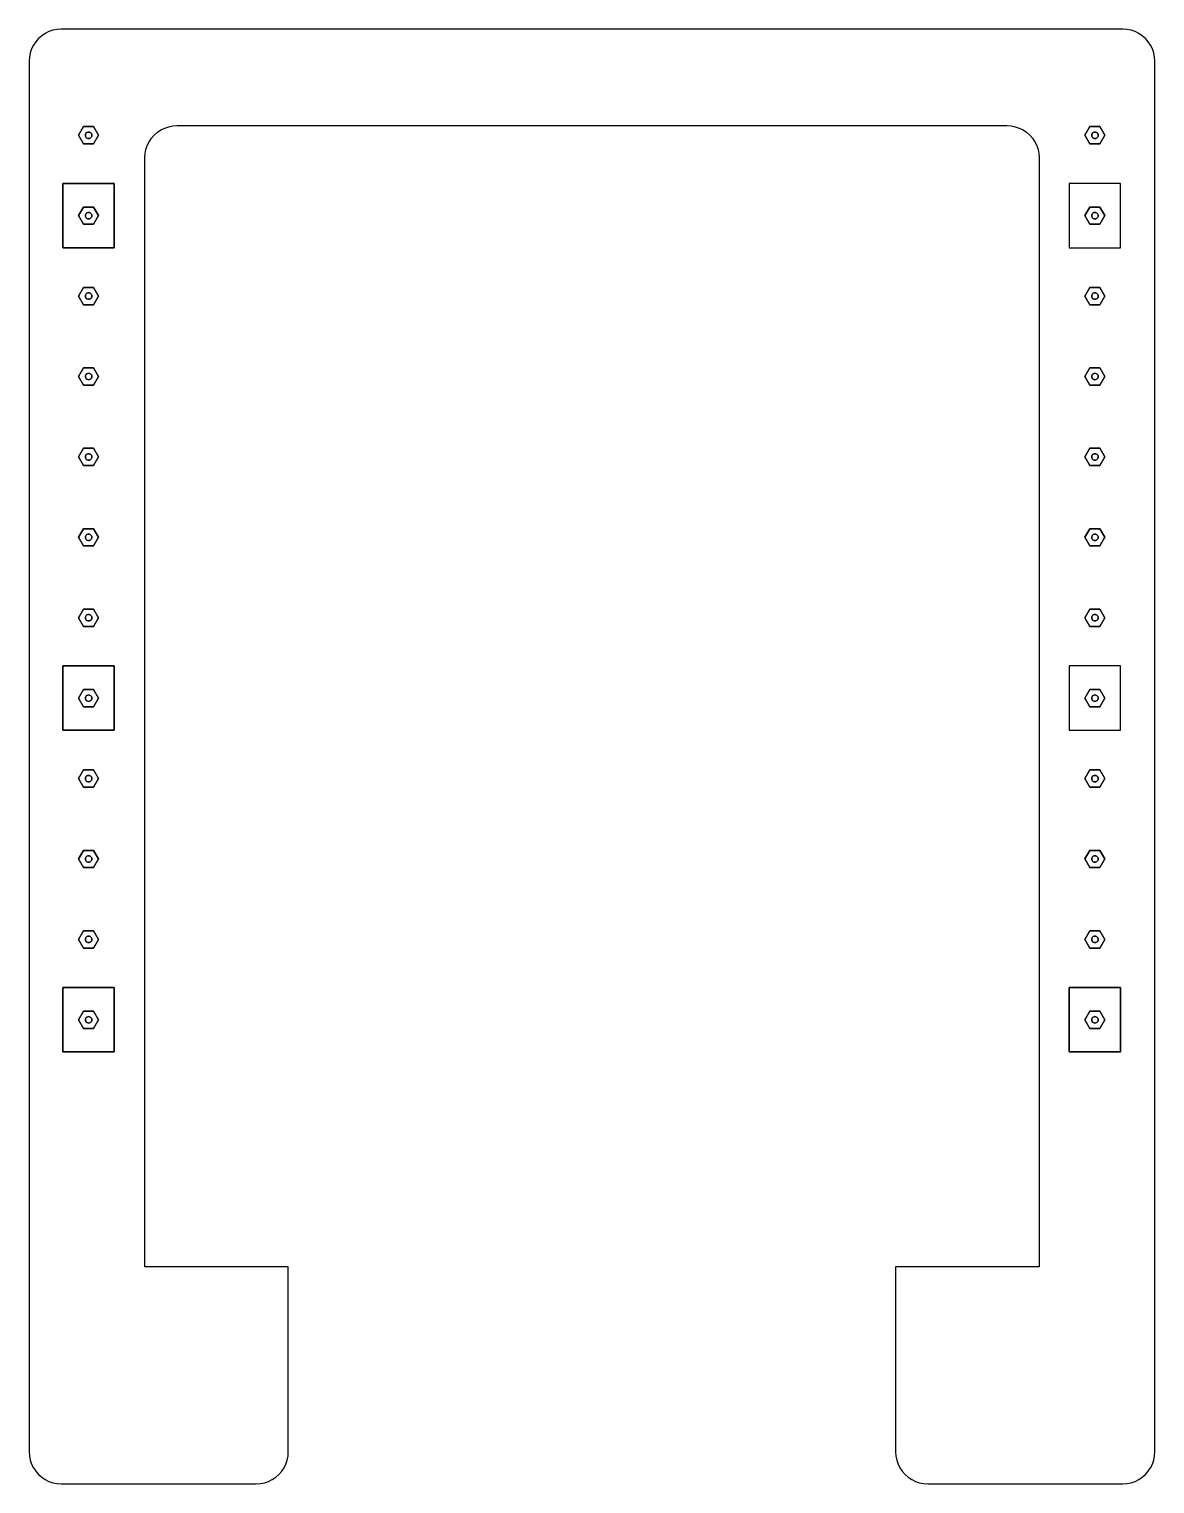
# Model space of a CAD drawing. Header units: metres. Extents: x 2029 to 2379, y 268 to 721.
import ezdxf

# ---------------------------------------------------------------- set-up
doc = ezdxf.new("R2010")
doc.units = ezdxf.units.M

msp = doc.modelspace()

# ---------------------------------------------------------------- linework, layer by layer
at = {"layer": 'montant#1'}
for p, q in [((2367.92, 672.67, 79), (2351.92, 672.67, 79)), ((2351.92, 672.67, 79), (2351.92, 652.67, 79)), ((2367.92, 652.67, 79), (2367.92, 672.67, 79)), ((2351.92, 652.67, 79), (2367.92, 652.67, 79)), ((2367.92, 522.67, 79), (2351.92, 522.67, 79)), ((2351.92, 522.67, 79), (2351.92, 502.67, 79)), ((2367.92, 502.67, 79), (2367.92, 522.67, 79)), ((2351.92, 502.67, 79), (2367.92, 502.67, 79))]:
    msp.add_line(p, q, dxfattribs=at)
for points in [[(2342.57, 680.67, 79), (2342.57, 335.89, 79), (2297.97, 335.89, 79), (2297.97, 278.39, 79), (2298.06, 277.09, 79), (2298.31, 275.81, 79), (2298.73, 274.57, 79), (2299.31, 273.39, 79), (2300.04, 272.31, 79), (2300.9, 271.32, 79), (2301.88, 270.46, 79), (2302.97, 269.73, 79), (2304.15, 269.16, 79), (2305.38, 268.74, 79), (2306.67, 268.48, 79), (2307.97, 268.39, 79), (2368.57, 268.39, 79), (2369.88, 268.48, 79), (2371.16, 268.74, 79), (2372.4, 269.16, 79), (2373.57, 269.73, 79), (2374.66, 270.46, 79), (2375.64, 271.32, 79), (2376.51, 272.31, 79), (2377.23, 273.39, 79), (2377.81, 274.57, 79), (2378.23, 275.81, 79), (2378.49, 277.09, 79), (2378.57, 278.39, 79), (2378.57, 710.67, 79), (2378.49, 711.97, 79), (2378.23, 713.26, 79), (2377.81, 714.5, 79), (2377.23, 715.67, 79), (2376.51, 716.76, 79), (2375.64, 717.74, 79), (2374.66, 718.6, 79), (2373.57, 719.33, 79), (2372.4, 719.91, 79), (2371.16, 720.33, 79), (2369.88, 720.58, 79), (2368.57, 720.67, 79), (2038.54, 720.67, 79), (2037.24, 720.58, 79), (2035.95, 720.33, 79), (2034.71, 719.91, 79), (2033.54, 719.33, 79), (2032.45, 718.6, 79), (2031.47, 717.74, 79), (2030.61, 716.76, 79), (2029.88, 715.67, 79), (2029.3, 714.5, 79), (2028.88, 713.26, 79), (2028.63, 711.97, 79), (2028.54, 710.67, 79), (2028.54, 278.39, 79), (2028.63, 277.09, 79), (2028.88, 275.81, 79), (2029.3, 274.57, 79), (2029.88, 273.39, 79), (2030.61, 272.31, 79), (2031.47, 271.32, 79), (2032.45, 270.46, 79), (2033.54, 269.73, 79), (2034.71, 269.16, 79), (2035.95, 268.74, 79), (2037.24, 268.48, 79), (2038.54, 268.39, 79), (2099.14, 268.39, 79), (2100.45, 268.48, 79), (2101.73, 268.74, 79), (2102.97, 269.16, 79), (2104.14, 269.73, 79), (2105.23, 270.46, 79), (2106.21, 271.32, 79), (2107.07, 272.31, 79), (2107.8, 273.39, 79), (2108.38, 274.57, 79), (2108.8, 275.81, 79), (2109.05, 277.09, 79), (2109.14, 278.39, 79), (2109.14, 335.89, 79), (2064.54, 335.89, 79), (2064.54, 680.67, 79), (2064.63, 681.97, 79), (2064.88, 683.26, 79), (2065.3, 684.5, 79), (2065.88, 685.67, 79), (2066.61, 686.76, 79), (2067.47, 687.74, 79), (2068.45, 688.6, 79), (2069.54, 689.33, 79), (2070.71, 689.91, 79), (2071.95, 690.33, 79), (2073.24, 690.58, 79), (2074.54, 690.67, 79), (2332.57, 690.67, 79), (2333.88, 690.58, 79), (2335.16, 690.33, 79), (2336.4, 689.91, 79), (2337.57, 689.33, 79), (2338.66, 688.6, 79), (2339.64, 687.74, 79), (2340.51, 686.76, 79), (2341.23, 685.67, 79), (2341.81, 684.5, 79), (2342.23, 683.26, 79), (2342.49, 681.97, 79), (2342.57, 680.67, 79)], [(2043.94, 687.67, 79), (2045.49, 690.35, 79), (2048.59, 690.35, 79), (2050.14, 687.67, 79), (2048.59, 684.98, 79), (2045.49, 684.98, 79), (2043.94, 687.67, 79)], [(2045.49, 690.35, 79), (2043.94, 687.67, 79), (2045.49, 684.98, 79), (2048.59, 684.98, 79), (2050.14, 687.67, 79), (2048.59, 690.35, 79), (2045.49, 690.35, 79)], [(2048.01, 687.41, 79), (2048.04, 687.67, 79), (2048.01, 687.93, 79), (2047.91, 688.17, 79), (2047.75, 688.38, 79), (2047.54, 688.54, 79), (2047.3, 688.64, 79), (2047.04, 688.67, 79), (2046.78, 688.64, 79), (2046.54, 688.54, 79), (2046.33, 688.38, 79), (2046.17, 688.17, 79), (2046.07, 687.93, 79), (2046.04, 687.67, 79), (2046.07, 687.41, 79), (2046.17, 687.17, 79), (2046.33, 686.96, 79), (2046.54, 686.8, 79), (2046.78, 686.7, 79), (2047.04, 686.67, 79), (2047.3, 686.7, 79), (2047.54, 686.8, 79), (2047.75, 686.96, 79), (2047.91, 687.17, 79), (2048.01, 687.41, 79)], [(2048.04, 687.67, 79), (2048.01, 687.41, 79), (2047.91, 687.17, 79), (2047.75, 686.96, 79), (2047.54, 686.8, 79), (2047.3, 686.7, 79), (2047.04, 686.67, 79), (2046.78, 686.7, 79), (2046.54, 686.8, 79), (2046.33, 686.96, 79), (2046.17, 687.17, 79), (2046.07, 687.41, 79), (2046.04, 687.67, 79), (2046.07, 687.93, 79), (2046.17, 688.17, 79), (2046.33, 688.38, 79), (2046.54, 688.54, 79), (2046.78, 688.64, 79), (2047.04, 688.67, 79), (2047.3, 688.64, 79), (2047.54, 688.54, 79), (2047.75, 688.38, 79), (2047.91, 688.17, 79), (2048.01, 687.93, 79), (2048.04, 687.67, 79)], [(2361.47, 684.98, 79), (2363.02, 687.67, 79), (2361.47, 690.35, 79), (2358.37, 690.35, 79), (2356.82, 687.67, 79), (2358.37, 684.98, 79), (2361.47, 684.98, 79)], [(2363.02, 687.67, 79), (2361.47, 684.98, 79), (2358.37, 684.98, 79), (2356.82, 687.67, 79), (2358.37, 690.35, 79), (2361.47, 690.35, 79), (2363.02, 687.67, 79)], [(2360.89, 687.41, 79), (2360.92, 687.67, 79), (2360.89, 687.93, 79), (2360.79, 688.17, 79), (2360.63, 688.38, 79), (2360.42, 688.54, 79), (2360.18, 688.64, 79), (2359.92, 688.67, 79), (2359.66, 688.64, 79), (2359.42, 688.54, 79), (2359.21, 688.38, 79), (2359.05, 688.17, 79), (2358.96, 687.93, 79), (2358.92, 687.67, 79), (2358.96, 687.41, 79), (2359.05, 687.17, 79), (2359.21, 686.96, 79), (2359.42, 686.8, 79), (2359.66, 686.7, 79), (2359.92, 686.67, 79), (2360.18, 686.7, 79), (2360.42, 686.8, 79), (2360.63, 686.96, 79), (2360.79, 687.17, 79), (2360.89, 687.41, 79)], [(2360.92, 687.67, 79), (2360.89, 687.41, 79), (2360.79, 687.17, 79), (2360.63, 686.96, 79), (2360.42, 686.8, 79), (2360.18, 686.7, 79), (2359.92, 686.67, 79), (2359.66, 686.7, 79), (2359.42, 686.8, 79), (2359.21, 686.96, 79), (2359.05, 687.17, 79), (2358.96, 687.41, 79), (2358.92, 687.67, 79), (2358.96, 687.93, 79), (2359.05, 688.17, 79), (2359.21, 688.38, 79), (2359.42, 688.54, 79), (2359.66, 688.64, 79), (2359.92, 688.67, 79), (2360.18, 688.64, 79), (2360.42, 688.54, 79), (2360.63, 688.38, 79), (2360.79, 688.17, 79), (2360.89, 687.93, 79), (2360.92, 687.67, 79)], [(2055.04, 652.67, 79), (2055.04, 672.67, 79), (2039.04, 672.67, 79), (2039.04, 652.67, 79), (2055.04, 652.67, 79)], [(2055.04, 672.67, 79), (2055.04, 652.67, 79), (2039.04, 652.67, 79), (2039.04, 672.67, 79), (2055.04, 672.67, 79)], [(2045.49, 665.35, 79), (2048.59, 665.35, 79), (2050.14, 662.67, 79), (2048.59, 659.98, 79), (2045.49, 659.98, 79), (2043.94, 662.67, 79), (2045.49, 665.35, 79)], [(2048.59, 665.35, 79), (2045.49, 665.35, 79), (2043.94, 662.67, 79), (2045.49, 659.98, 79), (2048.59, 659.98, 79), (2050.14, 662.67, 79), (2048.59, 665.35, 79)], [(2358.37, 659.98, 79), (2361.47, 659.98, 79), (2363.02, 662.67, 79), (2361.47, 665.35, 79), (2358.37, 665.35, 79), (2356.82, 662.67, 79), (2358.37, 659.98, 79)], [(2361.47, 659.98, 79), (2358.37, 659.98, 79), (2356.82, 662.67, 79), (2358.37, 665.35, 79), (2361.47, 665.35, 79), (2363.02, 662.67, 79), (2361.47, 659.98, 79)], [(2048.01, 662.41, 79), (2048.04, 662.67, 79), (2048.01, 662.93, 79), (2047.91, 663.17, 79), (2047.75, 663.38, 79), (2047.54, 663.54, 79), (2047.3, 663.64, 79), (2047.04, 663.67, 79), (2046.78, 663.64, 79), (2046.54, 663.54, 79), (2046.33, 663.38, 79), (2046.17, 663.17, 79), (2046.07, 662.93, 79), (2046.04, 662.67, 79), (2046.07, 662.41, 79), (2046.17, 662.17, 79), (2046.33, 661.96, 79), (2046.54, 661.8, 79), (2046.78, 661.7, 79), (2047.04, 661.67, 79), (2047.3, 661.7, 79), (2047.54, 661.8, 79), (2047.75, 661.96, 79), (2047.91, 662.17, 79), (2048.01, 662.41, 79)], [(2048.04, 662.67, 79), (2048.01, 662.41, 79), (2047.91, 662.17, 79), (2047.75, 661.96, 79), (2047.54, 661.8, 79), (2047.3, 661.7, 79), (2047.04, 661.67, 79), (2046.78, 661.7, 79), (2046.54, 661.8, 79), (2046.33, 661.96, 79), (2046.17, 662.17, 79), (2046.07, 662.41, 79), (2046.04, 662.67, 79), (2046.07, 662.93, 79), (2046.17, 663.17, 79), (2046.33, 663.38, 79), (2046.54, 663.54, 79), (2046.78, 663.64, 79), (2047.04, 663.67, 79), (2047.3, 663.64, 79), (2047.54, 663.54, 79), (2047.75, 663.38, 79), (2047.91, 663.17, 79), (2048.01, 662.93, 79), (2048.04, 662.67, 79)], [(2360.18, 663.64, 79), (2359.92, 663.67, 79), (2359.66, 663.64, 79), (2359.42, 663.54, 79), (2359.21, 663.38, 79), (2359.05, 663.17, 79), (2358.96, 662.93, 79), (2358.92, 662.67, 79), (2358.96, 662.41, 79), (2359.05, 662.17, 79), (2359.21, 661.96, 79), (2359.42, 661.8, 79), (2359.66, 661.7, 79), (2359.92, 661.67, 79), (2360.18, 661.7, 79), (2360.42, 661.8, 79), (2360.63, 661.96, 79), (2360.79, 662.17, 79), (2360.89, 662.41, 79), (2360.92, 662.67, 79), (2360.89, 662.93, 79), (2360.79, 663.17, 79), (2360.63, 663.38, 79), (2360.42, 663.54, 79), (2360.18, 663.64, 79)], [(2359.92, 663.67, 79), (2360.18, 663.64, 79), (2360.42, 663.54, 79), (2360.63, 663.38, 79), (2360.79, 663.17, 79), (2360.89, 662.93, 79), (2360.92, 662.67, 79), (2360.89, 662.41, 79), (2360.79, 662.17, 79), (2360.63, 661.96, 79), (2360.42, 661.8, 79), (2360.18, 661.7, 79), (2359.92, 661.67, 79), (2359.66, 661.7, 79), (2359.42, 661.8, 79), (2359.21, 661.96, 79), (2359.05, 662.17, 79), (2358.96, 662.41, 79), (2358.92, 662.67, 79), (2358.96, 662.93, 79), (2359.05, 663.17, 79), (2359.21, 663.38, 79), (2359.42, 663.54, 79), (2359.66, 663.64, 79), (2359.92, 663.67, 79)], [(2050.14, 637.67, 79), (2048.59, 634.98, 79), (2045.49, 634.98, 79), (2043.94, 637.67, 79), (2045.49, 640.35, 79), (2048.59, 640.35, 79), (2050.14, 637.67, 79)], [(2048.59, 634.98, 79), (2050.14, 637.67, 79), (2048.59, 640.35, 79), (2045.49, 640.35, 79), (2043.94, 637.67, 79), (2045.49, 634.98, 79), (2048.59, 634.98, 79)], [(2048.01, 637.41, 79), (2048.04, 637.67, 79), (2048.01, 637.93, 79), (2047.91, 638.17, 79), (2047.75, 638.38, 79), (2047.54, 638.54, 79), (2047.3, 638.64, 79), (2047.04, 638.67, 79), (2046.78, 638.64, 79), (2046.54, 638.54, 79), (2046.33, 638.38, 79), (2046.17, 638.17, 79), (2046.07, 637.93, 79), (2046.04, 637.67, 79), (2046.07, 637.41, 79), (2046.17, 637.17, 79), (2046.33, 636.96, 79), (2046.54, 636.8, 79), (2046.78, 636.7, 79), (2047.04, 636.67, 79), (2047.3, 636.7, 79), (2047.54, 636.8, 79), (2047.75, 636.96, 79), (2047.91, 637.17, 79), (2048.01, 637.41, 79)], [(2048.04, 637.67, 79), (2048.01, 637.41, 79), (2047.91, 637.17, 79), (2047.75, 636.96, 79), (2047.54, 636.8, 79), (2047.3, 636.7, 79), (2047.04, 636.67, 79), (2046.78, 636.7, 79), (2046.54, 636.8, 79), (2046.33, 636.96, 79), (2046.17, 637.17, 79), (2046.07, 637.41, 79), (2046.04, 637.67, 79), (2046.07, 637.93, 79), (2046.17, 638.17, 79), (2046.33, 638.38, 79), (2046.54, 638.54, 79), (2046.78, 638.64, 79), (2047.04, 638.67, 79), (2047.3, 638.64, 79), (2047.54, 638.54, 79), (2047.75, 638.38, 79), (2047.91, 638.17, 79), (2048.01, 637.93, 79), (2048.04, 637.67, 79)], [(2358.37, 634.98, 79), (2361.47, 634.98, 79), (2363.02, 637.67, 79), (2361.47, 640.35, 79), (2358.37, 640.35, 79), (2356.82, 637.67, 79), (2358.37, 634.98, 79)], [(2361.47, 634.98, 79), (2358.37, 634.98, 79), (2356.82, 637.67, 79), (2358.37, 640.35, 79), (2361.47, 640.35, 79), (2363.02, 637.67, 79), (2361.47, 634.98, 79)], [(2360.89, 637.41, 79), (2360.92, 637.67, 79), (2360.89, 637.93, 79), (2360.79, 638.17, 79), (2360.63, 638.38, 79), (2360.42, 638.54, 79), (2360.18, 638.64, 79), (2359.92, 638.67, 79), (2359.66, 638.64, 79), (2359.42, 638.54, 79), (2359.21, 638.38, 79), (2359.05, 638.17, 79), (2358.96, 637.93, 79), (2358.92, 637.67, 79), (2358.96, 637.41, 79), (2359.05, 637.17, 79), (2359.21, 636.96, 79), (2359.42, 636.8, 79), (2359.66, 636.7, 79), (2359.92, 636.67, 79), (2360.18, 636.7, 79), (2360.42, 636.8, 79), (2360.63, 636.96, 79), (2360.79, 637.17, 79), (2360.89, 637.41, 79)], [(2360.92, 637.67, 79), (2360.89, 637.41, 79), (2360.79, 637.17, 79), (2360.63, 636.96, 79), (2360.42, 636.8, 79), (2360.18, 636.7, 79), (2359.92, 636.67, 79), (2359.66, 636.7, 79), (2359.42, 636.8, 79), (2359.21, 636.96, 79), (2359.05, 637.17, 79), (2358.96, 637.41, 79), (2358.92, 637.67, 79), (2358.96, 637.93, 79), (2359.05, 638.17, 79), (2359.21, 638.38, 79), (2359.42, 638.54, 79), (2359.66, 638.64, 79), (2359.92, 638.67, 79), (2360.18, 638.64, 79), (2360.42, 638.54, 79), (2360.63, 638.38, 79), (2360.79, 638.17, 79), (2360.89, 637.93, 79), (2360.92, 637.67, 79)], [(2050.14, 612.67, 79), (2048.59, 609.98, 79), (2045.49, 609.98, 79), (2043.94, 612.67, 79), (2045.49, 615.35, 79), (2048.59, 615.35, 79), (2050.14, 612.67, 79)], [(2048.59, 609.98, 79), (2050.14, 612.67, 79), (2048.59, 615.35, 79), (2045.49, 615.35, 79), (2043.94, 612.67, 79), (2045.49, 609.98, 79), (2048.59, 609.98, 79)], [(2356.82, 612.67, 79), (2358.37, 609.98, 79), (2361.47, 609.98, 79), (2363.02, 612.67, 79), (2361.47, 615.35, 79), (2358.37, 615.35, 79), (2356.82, 612.67, 79)], [(2358.37, 609.98, 79), (2356.82, 612.67, 79), (2358.37, 615.35, 79), (2361.47, 615.35, 79), (2363.02, 612.67, 79), (2361.47, 609.98, 79), (2358.37, 609.98, 79)], [(2048.01, 612.41, 79), (2048.04, 612.67, 79), (2048.01, 612.93, 79), (2047.91, 613.17, 79), (2047.75, 613.38, 79), (2047.54, 613.54, 79), (2047.3, 613.64, 79), (2047.04, 613.67, 79), (2046.78, 613.64, 79), (2046.54, 613.54, 79), (2046.33, 613.38, 79), (2046.17, 613.17, 79), (2046.07, 612.93, 79), (2046.04, 612.67, 79), (2046.07, 612.41, 79), (2046.17, 612.17, 79), (2046.33, 611.96, 79), (2046.54, 611.8, 79), (2046.78, 611.7, 79), (2047.04, 611.67, 79), (2047.3, 611.7, 79), (2047.54, 611.8, 79), (2047.75, 611.96, 79), (2047.91, 612.17, 79), (2048.01, 612.41, 79)], [(2048.04, 612.67, 79), (2048.01, 612.41, 79), (2047.91, 612.17, 79), (2047.75, 611.96, 79), (2047.54, 611.8, 79), (2047.3, 611.7, 79), (2047.04, 611.67, 79), (2046.78, 611.7, 79), (2046.54, 611.8, 79), (2046.33, 611.96, 79), (2046.17, 612.17, 79), (2046.07, 612.41, 79), (2046.04, 612.67, 79), (2046.07, 612.93, 79), (2046.17, 613.17, 79), (2046.33, 613.38, 79), (2046.54, 613.54, 79), (2046.78, 613.64, 79), (2047.04, 613.67, 79), (2047.3, 613.64, 79), (2047.54, 613.54, 79), (2047.75, 613.38, 79), (2047.91, 613.17, 79), (2048.01, 612.93, 79), (2048.04, 612.67, 79)], [(2360.89, 612.41, 79), (2360.92, 612.67, 79), (2360.89, 612.93, 79), (2360.79, 613.17, 79), (2360.63, 613.38, 79), (2360.42, 613.54, 79), (2360.18, 613.64, 79), (2359.92, 613.67, 79), (2359.66, 613.64, 79), (2359.42, 613.54, 79), (2359.21, 613.38, 79), (2359.05, 613.17, 79), (2358.96, 612.93, 79), (2358.92, 612.67, 79), (2358.96, 612.41, 79), (2359.05, 612.17, 79), (2359.21, 611.96, 79), (2359.42, 611.8, 79), (2359.66, 611.7, 79), (2359.92, 611.67, 79), (2360.18, 611.7, 79), (2360.42, 611.8, 79), (2360.63, 611.96, 79), (2360.79, 612.17, 79), (2360.89, 612.41, 79)], [(2360.92, 612.67, 79), (2360.89, 612.41, 79), (2360.79, 612.17, 79), (2360.63, 611.96, 79), (2360.42, 611.8, 79), (2360.18, 611.7, 79), (2359.92, 611.67, 79), (2359.66, 611.7, 79), (2359.42, 611.8, 79), (2359.21, 611.96, 79), (2359.05, 612.17, 79), (2358.96, 612.41, 79), (2358.92, 612.67, 79), (2358.96, 612.93, 79), (2359.05, 613.17, 79), (2359.21, 613.38, 79), (2359.42, 613.54, 79), (2359.66, 613.64, 79), (2359.92, 613.67, 79), (2360.18, 613.64, 79), (2360.42, 613.54, 79), (2360.63, 613.38, 79), (2360.79, 613.17, 79), (2360.89, 612.93, 79), (2360.92, 612.67, 79)], [(2050.14, 587.67, 79), (2048.59, 584.98, 79), (2045.49, 584.98, 79), (2043.94, 587.67, 79), (2045.49, 590.35, 79), (2048.59, 590.35, 79), (2050.14, 587.67, 79)], [(2048.59, 584.98, 79), (2050.14, 587.67, 79), (2048.59, 590.35, 79), (2045.49, 590.35, 79), (2043.94, 587.67, 79), (2045.49, 584.98, 79), (2048.59, 584.98, 79)], [(2048.01, 587.41, 79), (2048.04, 587.67, 79), (2048.01, 587.93, 79), (2047.91, 588.17, 79), (2047.75, 588.38, 79), (2047.54, 588.54, 79), (2047.3, 588.64, 79), (2047.04, 588.67, 79), (2046.78, 588.64, 79), (2046.54, 588.54, 79), (2046.33, 588.38, 79), (2046.17, 588.17, 79), (2046.07, 587.93, 79), (2046.04, 587.67, 79), (2046.07, 587.41, 79), (2046.17, 587.17, 79), (2046.33, 586.96, 79), (2046.54, 586.8, 79), (2046.78, 586.7, 79), (2047.04, 586.67, 79), (2047.3, 586.7, 79), (2047.54, 586.8, 79), (2047.75, 586.96, 79), (2047.91, 587.17, 79), (2048.01, 587.41, 79)], [(2048.04, 587.67, 79), (2048.01, 587.41, 79), (2047.91, 587.17, 79), (2047.75, 586.96, 79), (2047.54, 586.8, 79), (2047.3, 586.7, 79), (2047.04, 586.67, 79), (2046.78, 586.7, 79), (2046.54, 586.8, 79), (2046.33, 586.96, 79), (2046.17, 587.17, 79), (2046.07, 587.41, 79), (2046.04, 587.67, 79), (2046.07, 587.93, 79), (2046.17, 588.17, 79), (2046.33, 588.38, 79), (2046.54, 588.54, 79), (2046.78, 588.64, 79), (2047.04, 588.67, 79), (2047.3, 588.64, 79), (2047.54, 588.54, 79), (2047.75, 588.38, 79), (2047.91, 588.17, 79), (2048.01, 587.93, 79), (2048.04, 587.67, 79)], [(2358.37, 584.98, 79), (2361.47, 584.98, 79), (2363.02, 587.67, 79), (2361.47, 590.35, 79), (2358.37, 590.35, 79), (2356.82, 587.67, 79), (2358.37, 584.98, 79)], [(2361.47, 584.98, 79), (2358.37, 584.98, 79), (2356.82, 587.67, 79), (2358.37, 590.35, 79), (2361.47, 590.35, 79), (2363.02, 587.67, 79), (2361.47, 584.98, 79)], [(2360.89, 587.41, 79), (2360.92, 587.67, 79), (2360.89, 587.93, 79), (2360.79, 588.17, 79), (2360.63, 588.38, 79), (2360.42, 588.54, 79), (2360.18, 588.64, 79), (2359.92, 588.67, 79), (2359.66, 588.64, 79), (2359.42, 588.54, 79), (2359.21, 588.38, 79), (2359.05, 588.17, 79), (2358.96, 587.93, 79), (2358.92, 587.67, 79), (2358.96, 587.41, 79), (2359.05, 587.17, 79), (2359.21, 586.96, 79), (2359.42, 586.8, 79), (2359.66, 586.7, 79), (2359.92, 586.67, 79), (2360.18, 586.7, 79), (2360.42, 586.8, 79), (2360.63, 586.96, 79), (2360.79, 587.17, 79), (2360.89, 587.41, 79)], [(2360.92, 587.67, 79), (2360.89, 587.41, 79), (2360.79, 587.17, 79), (2360.63, 586.96, 79), (2360.42, 586.8, 79), (2360.18, 586.7, 79), (2359.92, 586.67, 79), (2359.66, 586.7, 79), (2359.42, 586.8, 79), (2359.21, 586.96, 79), (2359.05, 587.17, 79), (2358.96, 587.41, 79), (2358.92, 587.67, 79), (2358.96, 587.93, 79), (2359.05, 588.17, 79), (2359.21, 588.38, 79), (2359.42, 588.54, 79), (2359.66, 588.64, 79), (2359.92, 588.67, 79), (2360.18, 588.64, 79), (2360.42, 588.54, 79), (2360.63, 588.38, 79), (2360.79, 588.17, 79), (2360.89, 587.93, 79), (2360.92, 587.67, 79)], [(2050.14, 562.67, 79), (2048.59, 559.98, 79), (2045.49, 559.98, 79), (2043.94, 562.67, 79), (2045.49, 565.35, 79), (2048.59, 565.35, 79), (2050.14, 562.67, 79)], [(2048.59, 559.98, 79), (2050.14, 562.67, 79), (2048.59, 565.35, 79), (2045.49, 565.35, 79), (2043.94, 562.67, 79), (2045.49, 559.98, 79), (2048.59, 559.98, 79)], [(2358.37, 559.98, 79), (2361.47, 559.98, 79), (2363.02, 562.67, 79), (2361.47, 565.35, 79), (2358.37, 565.35, 79), (2356.82, 562.67, 79), (2358.37, 559.98, 79)], [(2361.47, 559.98, 79), (2358.37, 559.98, 79), (2356.82, 562.67, 79), (2358.37, 565.35, 79), (2361.47, 565.35, 79), (2363.02, 562.67, 79), (2361.47, 559.98, 79)], [(2048.01, 562.41, 79), (2048.04, 562.67, 79), (2048.01, 562.93, 79), (2047.91, 563.17, 79), (2047.75, 563.38, 79), (2047.54, 563.54, 79), (2047.3, 563.64, 79), (2047.04, 563.67, 79), (2046.78, 563.64, 79), (2046.54, 563.54, 79), (2046.33, 563.38, 79), (2046.17, 563.17, 79), (2046.07, 562.93, 79), (2046.04, 562.67, 79), (2046.07, 562.41, 79), (2046.17, 562.17, 79), (2046.33, 561.96, 79), (2046.54, 561.8, 79), (2046.78, 561.7, 79), (2047.04, 561.67, 79), (2047.3, 561.7, 79), (2047.54, 561.8, 79), (2047.75, 561.96, 79), (2047.91, 562.17, 79), (2048.01, 562.41, 79)], [(2048.04, 562.67, 79), (2048.01, 562.41, 79), (2047.91, 562.17, 79), (2047.75, 561.96, 79), (2047.54, 561.8, 79), (2047.3, 561.7, 79), (2047.04, 561.67, 79), (2046.78, 561.7, 79), (2046.54, 561.8, 79), (2046.33, 561.96, 79), (2046.17, 562.17, 79), (2046.07, 562.41, 79), (2046.04, 562.67, 79), (2046.07, 562.93, 79), (2046.17, 563.17, 79), (2046.33, 563.38, 79), (2046.54, 563.54, 79), (2046.78, 563.64, 79), (2047.04, 563.67, 79), (2047.3, 563.64, 79), (2047.54, 563.54, 79), (2047.75, 563.38, 79), (2047.91, 563.17, 79), (2048.01, 562.93, 79), (2048.04, 562.67, 79)], [(2360.89, 562.41, 79), (2360.92, 562.67, 79), (2360.89, 562.93, 79), (2360.79, 563.17, 79), (2360.63, 563.38, 79), (2360.42, 563.54, 79), (2360.18, 563.64, 79), (2359.92, 563.67, 79), (2359.66, 563.64, 79), (2359.42, 563.54, 79), (2359.21, 563.38, 79), (2359.05, 563.17, 79), (2358.96, 562.93, 79), (2358.92, 562.67, 79), (2358.96, 562.41, 79), (2359.05, 562.17, 79), (2359.21, 561.96, 79), (2359.42, 561.8, 79), (2359.66, 561.7, 79), (2359.92, 561.67, 79), (2360.18, 561.7, 79), (2360.42, 561.8, 79), (2360.63, 561.96, 79), (2360.79, 562.17, 79), (2360.89, 562.41, 79)], [(2360.92, 562.67, 79), (2360.89, 562.41, 79), (2360.79, 562.17, 79), (2360.63, 561.96, 79), (2360.42, 561.8, 79), (2360.18, 561.7, 79), (2359.92, 561.67, 79), (2359.66, 561.7, 79), (2359.42, 561.8, 79), (2359.21, 561.96, 79), (2359.05, 562.17, 79), (2358.96, 562.41, 79), (2358.92, 562.67, 79), (2358.96, 562.93, 79), (2359.05, 563.17, 79), (2359.21, 563.38, 79), (2359.42, 563.54, 79), (2359.66, 563.64, 79), (2359.92, 563.67, 79), (2360.18, 563.64, 79), (2360.42, 563.54, 79), (2360.63, 563.38, 79), (2360.79, 563.17, 79), (2360.89, 562.93, 79), (2360.92, 562.67, 79)], [(2050.14, 537.67, 79), (2048.59, 534.98, 79), (2045.49, 534.98, 79), (2043.94, 537.67, 79), (2045.49, 540.35, 79), (2048.59, 540.35, 79), (2050.14, 537.67, 79)], [(2048.59, 534.98, 79), (2050.14, 537.67, 79), (2048.59, 540.35, 79), (2045.49, 540.35, 79), (2043.94, 537.67, 79), (2045.49, 534.98, 79), (2048.59, 534.98, 79)], [(2048.01, 537.41, 79), (2048.04, 537.67, 79), (2048.01, 537.93, 79), (2047.91, 538.17, 79), (2047.75, 538.38, 79), (2047.54, 538.54, 79), (2047.3, 538.64, 79), (2047.04, 538.67, 79), (2046.78, 538.64, 79), (2046.54, 538.54, 79), (2046.33, 538.38, 79), (2046.17, 538.17, 79), (2046.07, 537.93, 79), (2046.04, 537.67, 79), (2046.07, 537.41, 79), (2046.17, 537.17, 79), (2046.33, 536.96, 79), (2046.54, 536.8, 79), (2046.78, 536.7, 79), (2047.04, 536.67, 79), (2047.3, 536.7, 79), (2047.54, 536.8, 79), (2047.75, 536.96, 79), (2047.91, 537.17, 79), (2048.01, 537.41, 79)], [(2048.04, 537.67, 79), (2048.01, 537.41, 79), (2047.91, 537.17, 79), (2047.75, 536.96, 79), (2047.54, 536.8, 79), (2047.3, 536.7, 79), (2047.04, 536.67, 79), (2046.78, 536.7, 79), (2046.54, 536.8, 79), (2046.33, 536.96, 79), (2046.17, 537.17, 79), (2046.07, 537.41, 79), (2046.04, 537.67, 79), (2046.07, 537.93, 79), (2046.17, 538.17, 79), (2046.33, 538.38, 79), (2046.54, 538.54, 79), (2046.78, 538.64, 79), (2047.04, 538.67, 79), (2047.3, 538.64, 79), (2047.54, 538.54, 79), (2047.75, 538.38, 79), (2047.91, 538.17, 79), (2048.01, 537.93, 79), (2048.04, 537.67, 79)], [(2358.37, 540.35, 79), (2356.82, 537.67, 79), (2358.37, 534.98, 79), (2361.47, 534.98, 79), (2363.02, 537.67, 79), (2361.47, 540.35, 79), (2358.37, 540.35, 79)], [(2356.82, 537.67, 79), (2358.37, 540.35, 79), (2361.47, 540.35, 79), (2363.02, 537.67, 79), (2361.47, 534.98, 79), (2358.37, 534.98, 79), (2356.82, 537.67, 79)], [(2360.89, 537.41, 79), (2360.92, 537.67, 79), (2360.89, 537.93, 79), (2360.79, 538.17, 79), (2360.63, 538.38, 79), (2360.42, 538.54, 79), (2360.18, 538.64, 79), (2359.92, 538.67, 79), (2359.66, 538.64, 79), (2359.42, 538.54, 79), (2359.21, 538.38, 79), (2359.05, 538.17, 79), (2358.96, 537.93, 79), (2358.92, 537.67, 79), (2358.96, 537.41, 79), (2359.05, 537.17, 79), (2359.21, 536.96, 79), (2359.42, 536.8, 79), (2359.66, 536.7, 79), (2359.92, 536.67, 79), (2360.18, 536.7, 79), (2360.42, 536.8, 79), (2360.63, 536.96, 79), (2360.79, 537.17, 79), (2360.89, 537.41, 79)], [(2360.92, 537.67, 79), (2360.89, 537.41, 79), (2360.79, 537.17, 79), (2360.63, 536.96, 79), (2360.42, 536.8, 79), (2360.18, 536.7, 79), (2359.92, 536.67, 79), (2359.66, 536.7, 79), (2359.42, 536.8, 79), (2359.21, 536.96, 79), (2359.05, 537.17, 79), (2358.96, 537.41, 79), (2358.92, 537.67, 79), (2358.96, 537.93, 79), (2359.05, 538.17, 79), (2359.21, 538.38, 79), (2359.42, 538.54, 79), (2359.66, 538.64, 79), (2359.92, 538.67, 79), (2360.18, 538.64, 79), (2360.42, 538.54, 79), (2360.63, 538.38, 79), (2360.79, 538.17, 79), (2360.89, 537.93, 79), (2360.92, 537.67, 79)], [(2039.04, 502.67, 79), (2055.04, 502.67, 79), (2055.04, 522.67, 79), (2039.04, 522.67, 79), (2039.04, 502.67, 79)], [(2055.04, 522.67, 79), (2055.04, 502.67, 79), (2039.04, 502.67, 79), (2039.04, 522.67, 79), (2055.04, 522.67, 79)], [(2050.14, 512.67, 79), (2048.59, 509.98, 79), (2045.49, 509.98, 79), (2043.94, 512.67, 79), (2045.49, 515.35, 79), (2048.59, 515.35, 79), (2050.14, 512.67, 79)], [(2048.59, 509.98, 79), (2050.14, 512.67, 79), (2048.59, 515.35, 79), (2045.49, 515.35, 79), (2043.94, 512.67, 79), (2045.49, 509.98, 79), (2048.59, 509.98, 79)], [(2048.01, 512.41, 79), (2048.04, 512.67, 79), (2048.01, 512.93, 79), (2047.91, 513.17, 79), (2047.75, 513.38, 79), (2047.54, 513.54, 79), (2047.3, 513.64, 79), (2047.04, 513.67, 79), (2046.78, 513.64, 79), (2046.54, 513.54, 79), (2046.33, 513.38, 79), (2046.17, 513.17, 79), (2046.07, 512.93, 79), (2046.04, 512.67, 79), (2046.07, 512.41, 79), (2046.17, 512.17, 79), (2046.33, 511.96, 79), (2046.54, 511.8, 79), (2046.78, 511.7, 79), (2047.04, 511.67, 79), (2047.3, 511.7, 79), (2047.54, 511.8, 79), (2047.75, 511.96, 79), (2047.91, 512.17, 79), (2048.01, 512.41, 79)], [(2048.04, 512.67, 79), (2048.01, 512.41, 79), (2047.91, 512.17, 79), (2047.75, 511.96, 79), (2047.54, 511.8, 79), (2047.3, 511.7, 79), (2047.04, 511.67, 79), (2046.78, 511.7, 79), (2046.54, 511.8, 79), (2046.33, 511.96, 79), (2046.17, 512.17, 79), (2046.07, 512.41, 79), (2046.04, 512.67, 79), (2046.07, 512.93, 79), (2046.17, 513.17, 79), (2046.33, 513.38, 79), (2046.54, 513.54, 79), (2046.78, 513.64, 79), (2047.04, 513.67, 79), (2047.3, 513.64, 79), (2047.54, 513.54, 79), (2047.75, 513.38, 79), (2047.91, 513.17, 79), (2048.01, 512.93, 79), (2048.04, 512.67, 79)], [(2358.37, 509.98, 79), (2361.47, 509.98, 79), (2363.02, 512.67, 79), (2361.47, 515.35, 79), (2358.37, 515.35, 79), (2356.82, 512.67, 79), (2358.37, 509.98, 79)], [(2361.47, 509.98, 79), (2358.37, 509.98, 79), (2356.82, 512.67, 79), (2358.37, 515.35, 79), (2361.47, 515.35, 79), (2363.02, 512.67, 79), (2361.47, 509.98, 79)], [(2360.89, 512.41, 79), (2360.92, 512.67, 79), (2360.89, 512.93, 79), (2360.79, 513.17, 79), (2360.63, 513.38, 79), (2360.42, 513.54, 79), (2360.18, 513.64, 79), (2359.92, 513.67, 79), (2359.66, 513.64, 79), (2359.42, 513.54, 79), (2359.21, 513.38, 79), (2359.05, 513.17, 79), (2358.96, 512.93, 79), (2358.92, 512.67, 79), (2358.96, 512.41, 79), (2359.05, 512.17, 79), (2359.21, 511.96, 79), (2359.42, 511.8, 79), (2359.66, 511.7, 79), (2359.92, 511.67, 79), (2360.18, 511.7, 79), (2360.42, 511.8, 79), (2360.63, 511.96, 79), (2360.79, 512.17, 79), (2360.89, 512.41, 79)], [(2360.92, 512.67, 79), (2360.89, 512.41, 79), (2360.79, 512.17, 79), (2360.63, 511.96, 79), (2360.42, 511.8, 79), (2360.18, 511.7, 79), (2359.92, 511.67, 79), (2359.66, 511.7, 79), (2359.42, 511.8, 79), (2359.21, 511.96, 79), (2359.05, 512.17, 79), (2358.96, 512.41, 79), (2358.92, 512.67, 79), (2358.96, 512.93, 79), (2359.05, 513.17, 79), (2359.21, 513.38, 79), (2359.42, 513.54, 79), (2359.66, 513.64, 79), (2359.92, 513.67, 79), (2360.18, 513.64, 79), (2360.42, 513.54, 79), (2360.63, 513.38, 79), (2360.79, 513.17, 79), (2360.89, 512.93, 79), (2360.92, 512.67, 79)], [(2050.14, 487.67, 79), (2048.59, 484.98, 79), (2045.49, 484.98, 79), (2043.94, 487.67, 79), (2045.49, 490.35, 79), (2048.59, 490.35, 79), (2050.14, 487.67, 79)], [(2048.59, 484.98, 79), (2050.14, 487.67, 79), (2048.59, 490.35, 79), (2045.49, 490.35, 79), (2043.94, 487.67, 79), (2045.49, 484.98, 79), (2048.59, 484.98, 79)], [(2048.01, 487.41, 79), (2048.04, 487.67, 79), (2048.01, 487.93, 79), (2047.91, 488.17, 79), (2047.75, 488.38, 79), (2047.54, 488.54, 79), (2047.3, 488.64, 79), (2047.04, 488.67, 79), (2046.78, 488.64, 79), (2046.54, 488.54, 79), (2046.33, 488.38, 79), (2046.17, 488.17, 79), (2046.07, 487.93, 79), (2046.04, 487.67, 79), (2046.07, 487.41, 79), (2046.17, 487.17, 79), (2046.33, 486.96, 79), (2046.54, 486.8, 79), (2046.78, 486.7, 79), (2047.04, 486.67, 79), (2047.3, 486.7, 79), (2047.54, 486.8, 79), (2047.75, 486.96, 79), (2047.91, 487.17, 79), (2048.01, 487.41, 79)], [(2048.04, 487.67, 79), (2048.01, 487.41, 79), (2047.91, 487.17, 79), (2047.75, 486.96, 79), (2047.54, 486.8, 79), (2047.3, 486.7, 79), (2047.04, 486.67, 79), (2046.78, 486.7, 79), (2046.54, 486.8, 79), (2046.33, 486.96, 79), (2046.17, 487.17, 79), (2046.07, 487.41, 79), (2046.04, 487.67, 79), (2046.07, 487.93, 79), (2046.17, 488.17, 79), (2046.33, 488.38, 79), (2046.54, 488.54, 79), (2046.78, 488.64, 79), (2047.04, 488.67, 79), (2047.3, 488.64, 79), (2047.54, 488.54, 79), (2047.75, 488.38, 79), (2047.91, 488.17, 79), (2048.01, 487.93, 79), (2048.04, 487.67, 79)], [(2358.37, 490.35, 79), (2356.82, 487.67, 79), (2358.37, 484.98, 79), (2361.47, 484.98, 79), (2363.02, 487.67, 79), (2361.47, 490.35, 79), (2358.37, 490.35, 79)], [(2356.82, 487.67, 79), (2358.37, 490.35, 79), (2361.47, 490.35, 79), (2363.02, 487.67, 79), (2361.47, 484.98, 79), (2358.37, 484.98, 79), (2356.82, 487.67, 79)], [(2360.89, 487.41, 79), (2360.92, 487.67, 79), (2360.89, 487.93, 79), (2360.79, 488.17, 79), (2360.63, 488.38, 79), (2360.42, 488.54, 79), (2360.18, 488.64, 79), (2359.92, 488.67, 79), (2359.66, 488.64, 79), (2359.42, 488.54, 79), (2359.21, 488.38, 79), (2359.05, 488.17, 79), (2358.96, 487.93, 79), (2358.92, 487.67, 79), (2358.96, 487.41, 79), (2359.05, 487.17, 79), (2359.21, 486.96, 79), (2359.42, 486.8, 79), (2359.66, 486.7, 79), (2359.92, 486.67, 79), (2360.18, 486.7, 79), (2360.42, 486.8, 79), (2360.63, 486.96, 79), (2360.79, 487.17, 79), (2360.89, 487.41, 79)], [(2360.92, 487.67, 79), (2360.89, 487.41, 79), (2360.79, 487.17, 79), (2360.63, 486.96, 79), (2360.42, 486.8, 79), (2360.18, 486.7, 79), (2359.92, 486.67, 79), (2359.66, 486.7, 79), (2359.42, 486.8, 79), (2359.21, 486.96, 79), (2359.05, 487.17, 79), (2358.96, 487.41, 79), (2358.92, 487.67, 79), (2358.96, 487.93, 79), (2359.05, 488.17, 79), (2359.21, 488.38, 79), (2359.42, 488.54, 79), (2359.66, 488.64, 79), (2359.92, 488.67, 79), (2360.18, 488.64, 79), (2360.42, 488.54, 79), (2360.63, 488.38, 79), (2360.79, 488.17, 79), (2360.89, 487.93, 79), (2360.92, 487.67, 79)], [(2050.14, 462.67, 79), (2048.59, 459.98, 79), (2045.49, 459.98, 79), (2043.94, 462.67, 79), (2045.49, 465.35, 79), (2048.59, 465.35, 79), (2050.14, 462.67, 79)], [(2048.59, 459.98, 79), (2050.14, 462.67, 79), (2048.59, 465.35, 79), (2045.49, 465.35, 79), (2043.94, 462.67, 79), (2045.49, 459.98, 79), (2048.59, 459.98, 79)], [(2048.01, 462.41, 79), (2048.04, 462.67, 79), (2048.01, 462.93, 79), (2047.91, 463.17, 79), (2047.75, 463.38, 79), (2047.54, 463.54, 79), (2047.3, 463.64, 79), (2047.04, 463.67, 79), (2046.78, 463.64, 79), (2046.54, 463.54, 79), (2046.33, 463.38, 79), (2046.17, 463.17, 79), (2046.07, 462.93, 79), (2046.04, 462.67, 79), (2046.07, 462.41, 79), (2046.17, 462.17, 79), (2046.33, 461.96, 79), (2046.54, 461.8, 79), (2046.78, 461.7, 79), (2047.04, 461.67, 79), (2047.3, 461.7, 79), (2047.54, 461.8, 79), (2047.75, 461.96, 79), (2047.91, 462.17, 79), (2048.01, 462.41, 79)], [(2048.04, 462.67, 79), (2048.01, 462.41, 79), (2047.91, 462.17, 79), (2047.75, 461.96, 79), (2047.54, 461.8, 79), (2047.3, 461.7, 79), (2047.04, 461.67, 79), (2046.78, 461.7, 79), (2046.54, 461.8, 79), (2046.33, 461.96, 79), (2046.17, 462.17, 79), (2046.07, 462.41, 79), (2046.04, 462.67, 79), (2046.07, 462.93, 79), (2046.17, 463.17, 79), (2046.33, 463.38, 79), (2046.54, 463.54, 79), (2046.78, 463.64, 79), (2047.04, 463.67, 79), (2047.3, 463.64, 79), (2047.54, 463.54, 79), (2047.75, 463.38, 79), (2047.91, 463.17, 79), (2048.01, 462.93, 79), (2048.04, 462.67, 79)], [(2358.37, 459.98, 79), (2361.47, 459.98, 79), (2363.02, 462.67, 79), (2361.47, 465.35, 79), (2358.37, 465.35, 79), (2356.82, 462.67, 79), (2358.37, 459.98, 79)], [(2361.47, 459.98, 79), (2358.37, 459.98, 79), (2356.82, 462.67, 79), (2358.37, 465.35, 79), (2361.47, 465.35, 79), (2363.02, 462.67, 79), (2361.47, 459.98, 79)], [(2360.89, 462.41, 79), (2360.92, 462.67, 79), (2360.89, 462.93, 79), (2360.79, 463.17, 79), (2360.63, 463.38, 79), (2360.42, 463.54, 79), (2360.18, 463.64, 79), (2359.92, 463.67, 79), (2359.66, 463.64, 79), (2359.42, 463.54, 79), (2359.21, 463.38, 79), (2359.05, 463.17, 79), (2358.96, 462.93, 79), (2358.92, 462.67, 79), (2358.96, 462.41, 79), (2359.05, 462.17, 79), (2359.21, 461.96, 79), (2359.42, 461.8, 79), (2359.66, 461.7, 79), (2359.92, 461.67, 79), (2360.18, 461.7, 79), (2360.42, 461.8, 79), (2360.63, 461.96, 79), (2360.79, 462.17, 79), (2360.89, 462.41, 79)], [(2360.92, 462.67, 79), (2360.89, 462.41, 79), (2360.79, 462.17, 79), (2360.63, 461.96, 79), (2360.42, 461.8, 79), (2360.18, 461.7, 79), (2359.92, 461.67, 79), (2359.66, 461.7, 79), (2359.42, 461.8, 79), (2359.21, 461.96, 79), (2359.05, 462.17, 79), (2358.96, 462.41, 79), (2358.92, 462.67, 79), (2358.96, 462.93, 79), (2359.05, 463.17, 79), (2359.21, 463.38, 79), (2359.42, 463.54, 79), (2359.66, 463.64, 79), (2359.92, 463.67, 79), (2360.18, 463.64, 79), (2360.42, 463.54, 79), (2360.63, 463.38, 79), (2360.79, 463.17, 79), (2360.89, 462.93, 79), (2360.92, 462.67, 79)], [(2050.14, 437.67, 79), (2048.59, 434.98, 79), (2045.49, 434.98, 79), (2043.94, 437.67, 79), (2045.49, 440.35, 79), (2048.59, 440.35, 79), (2050.14, 437.67, 79)], [(2048.59, 434.98, 79), (2050.14, 437.67, 79), (2048.59, 440.35, 79), (2045.49, 440.35, 79), (2043.94, 437.67, 79), (2045.49, 434.98, 79), (2048.59, 434.98, 79)], [(2358.37, 434.98, 79), (2361.47, 434.98, 79), (2363.02, 437.67, 79), (2361.47, 440.35, 79), (2358.37, 440.35, 79), (2356.82, 437.67, 79), (2358.37, 434.98, 79)], [(2361.47, 434.98, 79), (2358.37, 434.98, 79), (2356.82, 437.67, 79), (2358.37, 440.35, 79), (2361.47, 440.35, 79), (2363.02, 437.67, 79), (2361.47, 434.98, 79)], [(2048.01, 437.41, 79), (2048.04, 437.67, 79), (2048.01, 437.93, 79), (2047.91, 438.17, 79), (2047.75, 438.38, 79), (2047.54, 438.54, 79), (2047.3, 438.64, 79), (2047.04, 438.67, 79), (2046.78, 438.64, 79), (2046.54, 438.54, 79), (2046.33, 438.38, 79), (2046.17, 438.17, 79), (2046.07, 437.93, 79), (2046.04, 437.67, 79), (2046.07, 437.41, 79), (2046.17, 437.17, 79), (2046.33, 436.96, 79), (2046.54, 436.8, 79), (2046.78, 436.7, 79), (2047.04, 436.67, 79), (2047.3, 436.7, 79), (2047.54, 436.8, 79), (2047.75, 436.96, 79), (2047.91, 437.17, 79), (2048.01, 437.41, 79)], [(2048.04, 437.67, 79), (2048.01, 437.41, 79), (2047.91, 437.17, 79), (2047.75, 436.96, 79), (2047.54, 436.8, 79), (2047.3, 436.7, 79), (2047.04, 436.67, 79), (2046.78, 436.7, 79), (2046.54, 436.8, 79), (2046.33, 436.96, 79), (2046.17, 437.17, 79), (2046.07, 437.41, 79), (2046.04, 437.67, 79), (2046.07, 437.93, 79), (2046.17, 438.17, 79), (2046.33, 438.38, 79), (2046.54, 438.54, 79), (2046.78, 438.64, 79), (2047.04, 438.67, 79), (2047.3, 438.64, 79), (2047.54, 438.54, 79), (2047.75, 438.38, 79), (2047.91, 438.17, 79), (2048.01, 437.93, 79), (2048.04, 437.67, 79)], [(2360.89, 437.41, 79), (2360.92, 437.67, 79), (2360.89, 437.93, 79), (2360.79, 438.17, 79), (2360.63, 438.38, 79), (2360.42, 438.54, 79), (2360.18, 438.64, 79), (2359.92, 438.67, 79), (2359.66, 438.64, 79), (2359.42, 438.54, 79), (2359.21, 438.38, 79), (2359.05, 438.17, 79), (2358.96, 437.93, 79), (2358.92, 437.67, 79), (2358.96, 437.41, 79), (2359.05, 437.17, 79), (2359.21, 436.96, 79), (2359.42, 436.8, 79), (2359.66, 436.7, 79), (2359.92, 436.67, 79), (2360.18, 436.7, 79), (2360.42, 436.8, 79), (2360.63, 436.96, 79), (2360.79, 437.17, 79), (2360.89, 437.41, 79)], [(2360.92, 437.67, 79), (2360.89, 437.41, 79), (2360.79, 437.17, 79), (2360.63, 436.96, 79), (2360.42, 436.8, 79), (2360.18, 436.7, 79), (2359.92, 436.67, 79), (2359.66, 436.7, 79), (2359.42, 436.8, 79), (2359.21, 436.96, 79), (2359.05, 437.17, 79), (2358.96, 437.41, 79), (2358.92, 437.67, 79), (2358.96, 437.93, 79), (2359.05, 438.17, 79), (2359.21, 438.38, 79), (2359.42, 438.54, 79), (2359.66, 438.64, 79), (2359.92, 438.67, 79), (2360.18, 438.64, 79), (2360.42, 438.54, 79), (2360.63, 438.38, 79), (2360.79, 438.17, 79), (2360.89, 437.93, 79), (2360.92, 437.67, 79)], [(2055.04, 402.67, 79), (2055.04, 422.67, 79), (2039.04, 422.67, 79), (2039.04, 402.67, 79), (2055.04, 402.67, 79)], [(2055.04, 422.67, 79), (2055.04, 402.67, 79), (2039.04, 402.67, 79), (2039.04, 422.67, 79), (2055.04, 422.67, 79)], [(2367.92, 402.67, 79), (2367.92, 422.67, 79), (2351.92, 422.67, 79), (2351.92, 402.67, 79), (2367.92, 402.67, 79)], [(2367.92, 422.67, 79), (2367.92, 402.67, 79), (2351.92, 402.67, 79), (2351.92, 422.67, 79), (2367.92, 422.67, 79)], [(2050.14, 412.67, 79), (2048.59, 409.98, 79), (2045.49, 409.98, 79), (2043.94, 412.67, 79), (2045.49, 415.35, 79), (2048.59, 415.35, 79), (2050.14, 412.67, 79)], [(2048.59, 409.98, 79), (2050.14, 412.67, 79), (2048.59, 415.35, 79), (2045.49, 415.35, 79), (2043.94, 412.67, 79), (2045.49, 409.98, 79), (2048.59, 409.98, 79)], [(2048.01, 412.41, 79), (2048.04, 412.67, 79), (2048.01, 412.93, 79), (2047.91, 413.17, 79), (2047.75, 413.38, 79), (2047.54, 413.54, 79), (2047.3, 413.64, 79), (2047.04, 413.67, 79), (2046.78, 413.64, 79), (2046.54, 413.54, 79), (2046.33, 413.38, 79), (2046.17, 413.17, 79), (2046.07, 412.93, 79), (2046.04, 412.67, 79), (2046.07, 412.41, 79), (2046.17, 412.17, 79), (2046.33, 411.96, 79), (2046.54, 411.8, 79), (2046.78, 411.7, 79), (2047.04, 411.67, 79), (2047.3, 411.7, 79), (2047.54, 411.8, 79), (2047.75, 411.96, 79), (2047.91, 412.17, 79), (2048.01, 412.41, 79)], [(2048.04, 412.67, 79), (2048.01, 412.41, 79), (2047.91, 412.17, 79), (2047.75, 411.96, 79), (2047.54, 411.8, 79), (2047.3, 411.7, 79), (2047.04, 411.67, 79), (2046.78, 411.7, 79), (2046.54, 411.8, 79), (2046.33, 411.96, 79), (2046.17, 412.17, 79), (2046.07, 412.41, 79), (2046.04, 412.67, 79), (2046.07, 412.93, 79), (2046.17, 413.17, 79), (2046.33, 413.38, 79), (2046.54, 413.54, 79), (2046.78, 413.64, 79), (2047.04, 413.67, 79), (2047.3, 413.64, 79), (2047.54, 413.54, 79), (2047.75, 413.38, 79), (2047.91, 413.17, 79), (2048.01, 412.93, 79), (2048.04, 412.67, 79)], [(2358.37, 409.98, 79), (2356.82, 412.67, 79), (2358.37, 415.35, 79), (2361.47, 415.35, 79), (2363.02, 412.67, 79), (2361.47, 409.98, 79), (2358.37, 409.98, 79)], [(2356.82, 412.67, 79), (2358.37, 409.98, 79), (2361.47, 409.98, 79), (2363.02, 412.67, 79), (2361.47, 415.35, 79), (2358.37, 415.35, 79), (2356.82, 412.67, 79)], [(2360.89, 412.41, 79), (2360.92, 412.67, 79), (2360.89, 412.93, 79), (2360.79, 413.17, 79), (2360.63, 413.38, 79), (2360.42, 413.54, 79), (2360.18, 413.64, 79), (2359.92, 413.67, 79), (2359.66, 413.64, 79), (2359.42, 413.54, 79), (2359.21, 413.38, 79), (2359.05, 413.17, 79), (2358.96, 412.93, 79), (2358.92, 412.67, 79), (2358.96, 412.41, 79), (2359.05, 412.17, 79), (2359.21, 411.96, 79), (2359.42, 411.8, 79), (2359.66, 411.7, 79), (2359.92, 411.67, 79), (2360.18, 411.7, 79), (2360.42, 411.8, 79), (2360.63, 411.96, 79), (2360.79, 412.17, 79), (2360.89, 412.41, 79)], [(2360.92, 412.67, 79), (2360.89, 412.41, 79), (2360.79, 412.17, 79), (2360.63, 411.96, 79), (2360.42, 411.8, 79), (2360.18, 411.7, 79), (2359.92, 411.67, 79), (2359.66, 411.7, 79), (2359.42, 411.8, 79), (2359.21, 411.96, 79), (2359.05, 412.17, 79), (2358.96, 412.41, 79), (2358.92, 412.67, 79), (2358.96, 412.93, 79), (2359.05, 413.17, 79), (2359.21, 413.38, 79), (2359.42, 413.54, 79), (2359.66, 413.64, 79), (2359.92, 413.67, 79), (2360.18, 413.64, 79), (2360.42, 413.54, 79), (2360.63, 413.38, 79), (2360.79, 413.17, 79), (2360.89, 412.93, 79), (2360.92, 412.67, 79)]]:
    msp.add_polyline3d(points, dxfattribs=at)

doc.saveas('drawing.dxf')
